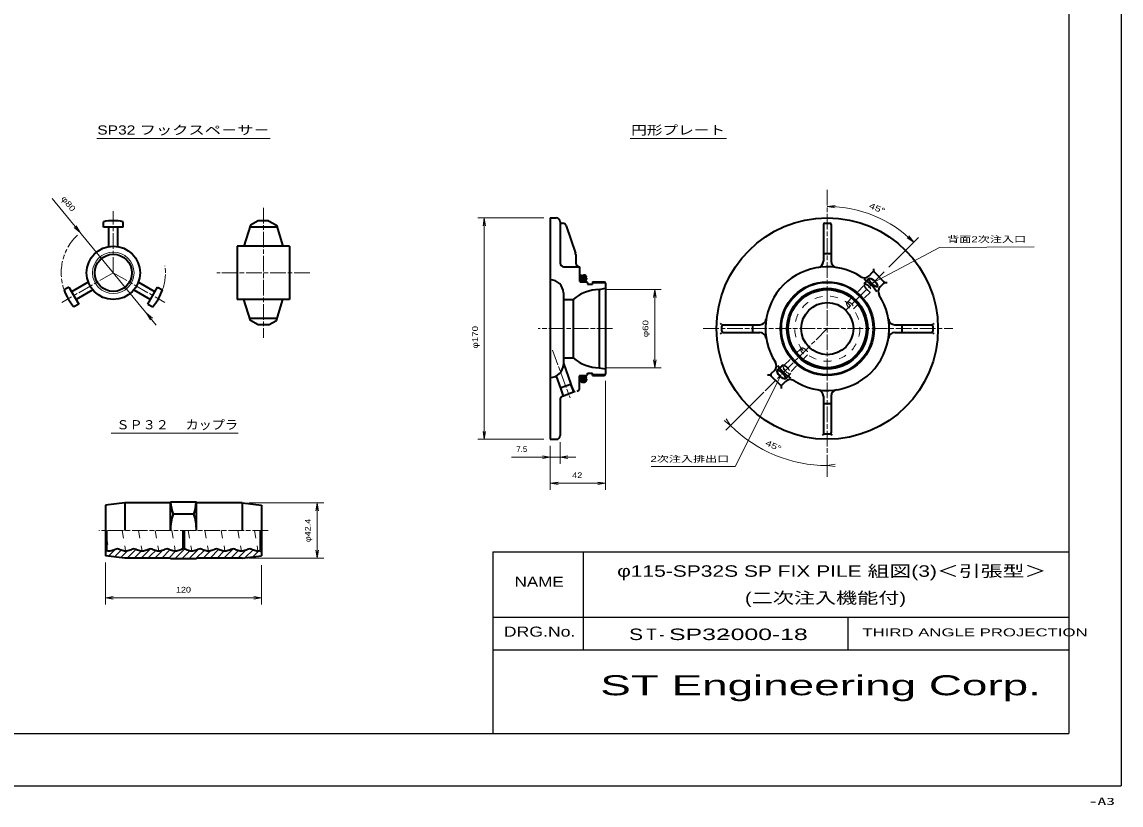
# Model space of a CAD drawing. Units: millimetres at full size, sheet at 1:1. Extents: x 0 to 1680, y -15 to 1188.
# Drawn here: x 836 to 1680, y -15 to 587 of the extents above; entities that cross this region are included whole.
import ezdxf
from ezdxf.enums import TextEntityAlignment as Align

# ---------------------------------------------------------------- set-up
doc = ezdxf.new("R2010")
doc.units = ezdxf.units.MM
for name, pattern in [('CHAIN', [18.5, 12, -1.5, 3.5, -1.5]), ('CHAIN_DOUBLE_DASH', [23.5, 12, -1.5, 3.5, -1.5, 3.5, -1.5]), ('DASHED_SPACED', [12, 6, -6])]:
    doc.linetypes.add(name, pattern=pattern)
for name, color, linetype, lineweight in [('1外形線', 7, 'Continuous', 35), ('2細線', 3, 'Continuous', 20), ('3隠れ線', 2, 'DASHED_SPACED', 13), ('4中心線', 1, 'CHAIN', 15), ('5想像線', 6, 'CHAIN_DOUBLE_DASH', 13), ('6寸法線', 4, 'Continuous', 13), ('7 枠・タイトル', 7, 'Continuous', 25), ('DEFPOINTS_8', 7, 'Continuous', 25)]:
    doc.layers.add(name, color=color, linetype=linetype, lineweight=lineweight)
doc.styles.add('Arial', font='')
doc.styles.add('txt', font='')
doc.styles.add('ＭＳ Ｐゴシック', font='')
doc.styles.get('Arial').set_extended_font_data('Arial')
doc.styles.get('txt').set_extended_font_data('txt')
doc.styles.get('ＭＳ Ｐゴシック').set_extended_font_data('MS PGothic')

# ---------------------------------------------------------------- blocks, each defined once
blk = doc.blocks.new('filled_dot')
at = {"color": 0, "linetype": 'Continuous', "lineweight": -2, "const_width": 1.25}
blk.add_lwpolyline([(-0.625, 0, 1), (0.625, 0, 1)], format="xyb", close=True, dxfattribs=at)
blk = doc.blocks.new('open_arrow')
at = {"color": 0, "linetype": 'Continuous', "lineweight": -2}
blk.add_lwpolyline([(7.5, 1.25), (0, 0), (7.5, -1.25)], dxfattribs=at)

msp = doc.modelspace()

# ---------------------------------------------------------------- hatches: boundary and pattern name
at = {"layer": '1外形線'}
for points in [[(1264.22, 389.897, 1), (1269.92, 389.897, 0.41421), (1267.07, 392.747, 0.41421)], [(1269.92, 312.197, 0.41421), (1267.07, 315.047, 0.41421), (1264.22, 312.197, 1)]]:
    msp.add_hatch(color=256, dxfattribs=at).paths.add_polyline_path(points)

# ---------------------------------------------------------------- linework, layer by layer
for p, q in [((898.611, 428.911), (898.611, 433.202)), ((913.611, 428.911), (913.611, 433.202)), ((1017.378, 433.911), (1011.351, 430.431)), ((1025.324, 433.911), (1017.378, 433.911)), ((1025.324, 433.911), (1031.351, 430.431)), ((1241.72, 436.047), (1246.22, 436.047)), ((1241.72, 436.047), (1241.72, 266.047)), ((1249.22, 433.047), (1249.22, 401.547)), ((1250.22, 432.043), (1251.072, 432.047)), ((1451.439, 431.047), (1451.439, 402.933)), ((1452.439, 432.047), (1456.439, 432.047)), ((1457.439, 431.047), (1457.439, 402.933)), ((913.611, 428.911), (898.611, 428.911)), ((902.611, 414.115), (902.611, 428.911)), ((909.611, 414.115), (909.611, 428.911)), ((1011.351, 430.431), (1006.351, 414.411)), ((1031.826, 428.911), (1010.877, 428.911)), ((1031.351, 430.431), (1036.351, 414.411)), ((1253.912, 430.013), (1261.06, 409.017)), ((1041.351, 414.411), (1001.351, 414.411)), ((1001.351, 414.411), (1001.351, 373.411)), ((1041.351, 414.411), (1041.351, 373.411)), ((1261.22, 408.05), (1261.22, 401.547)), ((1456.817, 408.547), (1452.172, 408.547)), ((1251.72, 398.547), (1264.22, 398.547)), ((1264.22, 398.547), (1264.22, 387.247)), ((1489.907, 397.042), (1489.907, 395.12)), ((1486.495, 391.588), (1489.2, 394.293)), ((1497.686, 387.222), (1490.615, 394.293)), ((872.05, 382.906), (868.334, 380.761)), ((872.05, 382.906), (879.55, 369.916)), ((886.863, 386.84), (874.05, 379.442)), ((890.363, 380.778), (877.55, 373.38)), ((921.858, 380.778), (934.672, 373.38)), ((925.358, 386.84), (938.172, 379.442)), ((932.672, 369.916), (940.172, 382.906)), ((940.172, 382.906), (943.887, 380.761)), ((1264.42, 387.047), (1269.72, 387.047)), ((1270.22, 386.547), (1269.72, 387.047)), ((1270.22, 386.547), (1270.22, 385.297)), ((1270.22, 385.297), (1274.22, 385.297)), ((1274.22, 387.047), (1274.22, 385.297)), ((1274.22, 387.047), (1283.22, 387.047)), ((1279.22, 381.047), (1284.22, 382.047)), ((1279.22, 381.047), (1279.22, 321.047)), ((1284.22, 386.047), (1283.22, 387.047)), ((1284.22, 386.047), (1284.22, 316.047)), ((1494.981, 383.103), (1497.686, 385.808)), ((1498.626, 386.515), (1500.513, 386.515)), ((1041.351, 373.411), (1001.351, 373.411)), ((1011.351, 357.391), (1006.351, 373.411)), ((1031.351, 357.391), (1036.351, 373.411)), ((1251.72, 378.547), (1251.72, 323.547)), ((1251.72, 373.547), (1259.376, 373.547)), ((1259.376, 373.547), (1259.376, 328.547)), ((879.55, 369.916), (875.834, 367.771)), ((932.672, 369.916), (936.387, 367.771)), ((1031.826, 358.911), (1010.877, 358.911)), ((1017.378, 353.911), (1011.351, 357.391)), ((1025.324, 353.911), (1031.351, 357.391)), ((1373.16, 354.326), (1372.541, 354.944)), ((1536.338, 354.946), (1535.684, 354.291)), ((1025.324, 353.911), (1017.378, 353.911)), ((1372.539, 347.147), (1373.194, 347.802)), ((1373.439, 349.047), (1373.439, 353.047)), ((1374.439, 354.047), (1402.552, 354.047)), ((1374.439, 348.047), (1402.552, 348.047)), ((1396.939, 353.425), (1396.939, 348.779)), ((1506.326, 354.047), (1534.439, 354.047)), ((1506.326, 348.047), (1534.439, 348.047)), ((1511.939, 348.668), (1511.939, 353.314)), ((1535.439, 353.047), (1535.439, 349.047)), ((1535.718, 347.768), (1536.336, 347.149)), ((1251.72, 328.547), (1259.376, 328.547)), ((1251.72, 324.415), (1257.593, 308.278)), ((1279.22, 321.047), (1284.22, 320.047)), ((1246.237, 314.625), (1249.605, 305.371)), ((1264.22, 305.647), (1264.22, 314.847)), ((1264.42, 315.047), (1269.72, 315.047)), ((1269.72, 315.047), (1270.22, 315.547)), ((1270.22, 316.797), (1274.22, 316.797)), ((1270.22, 315.547), (1270.22, 316.797)), ((1274.22, 315.047), (1274.22, 316.797)), ((1274.22, 315.047), (1283.22, 315.047)), ((1283.22, 315.047), (1284.22, 316.047)), ((1408.443, 315.578), (1410.365, 315.578)), ((1413.897, 318.99), (1411.192, 316.285)), ((1418.263, 307.8), (1411.192, 314.871)), ((1257.988, 308.422), (1249.21, 305.228)), ((1251.79, 299.244), (1249.756, 305.426)), ((1259.744, 302.464), (1257.442, 308.224)), ((1418.97, 306.859), (1418.97, 304.972)), ((1422.382, 310.505), (1419.677, 307.8)), ((1249.203, 296.18), (1249.203, 269.047)), ((1260.746, 302.828), (1251.177, 298.999)), ((1451.439, 299.16), (1451.439, 271.047)), ((1457.439, 299.16), (1457.439, 271.047)), ((1452.061, 293.547), (1456.706, 293.547)), ((1241.72, 266.047), (1246.203, 266.047)), ((1451.16, 269.768), (1450.541, 269.149)), ((1456.439, 270.047), (1452.439, 270.047)), ((1458.338, 269.147), (1457.684, 269.802)), ((915, 217.187), (900, 215.487)), ((900, 215.487), (900, 176.487)), ((950, 217.187), (915, 217.187)), ((915, 217.187), (915, 195.987)), ((970, 217.687), (950, 217.687)), ((950, 195.987), (950, 217.687)), ((950, 195.987), (950, 217.687)), ((970, 195.987), (970, 217.687)), ((970, 195.987), (970, 217.687)), ((1005, 217.187), (970, 217.187)), ((1005, 217.187), (1020, 215.487)), ((1005, 217.187), (1005, 195.987)), ((1020, 215.487), (1020, 176.487)), ((968, 208.515), (952, 208.515)), ((968, 208.515), (952, 208.515)), ((901, 195.987), (901, 180.307)), ((959.5, 195.987), (959.5, 181.781)), ((960.5, 195.987), (960.5, 181.79)), ((1019, 195.987), (1019, 180.307)), ((901, 180.307), (900, 179.307)), ((904.649, 180.592), (907.342, 181.495)), ((911.158, 181.495), (913.851, 180.592)), ((917.349, 180.592), (920.042, 181.495)), ((923.858, 181.495), (926.551, 180.592)), ((930.049, 180.592), (932.742, 181.495)), ((936.558, 181.495), (939.251, 180.592)), ((942.749, 180.592), (945.442, 181.495)), ((949.258, 181.495), (951.951, 180.592)), ((955.449, 180.592), (958.142, 181.495)), ((960.5, 182.987), (959.5, 182.987)), ((961.958, 181.495), (964.651, 180.592)), ((968.149, 180.592), (970.842, 181.495)), ((974.658, 181.495), (977.351, 180.592)), ((980.849, 180.592), (983.542, 181.495)), ((987.358, 181.495), (990.051, 180.592)), ((993.549, 180.592), (996.242, 181.495)), ((1000.058, 181.495), (1002.751, 180.592)), ((1006.249, 180.592), (1008.942, 181.495)), ((1012.758, 181.495), (1015.451, 180.592)), ((1019, 180.307), (1020, 179.307)), ((915, 174.787), (900, 176.487)), ((950, 174.787), (915, 174.787)), ((950, 174.787), (950, 174.287)), ((970, 174.287), (950, 174.287)), ((1005, 174.787), (970, 174.787)), ((970, 174.787), (970, 174.287)), ((1005, 174.787), (1020, 176.487))]:
    msp.add_line(p, q, dxfattribs=at)
for centre, radius in [((1454.439, 351.047), 85), ((906.111, 393.911), 20.505), ((906.111, 393.911), 14.27), ((1454.439, 351.047), 36), ((1454.439, 351.047), 31), ((1454.439, 351.047), 30), ((1454.439, 351.047), 20)]:
    msp.add_circle(centre, radius, dxfattribs=at)
for centre, radius, start, end in [((906.111, 393.911), 40, 79.19308, 100.80692), ((1246.22, 433.047), 3, 0, 90), ((1250.22, 433.043), 1, 180, 270.48981), ((1251.072, 429.047), 3, 18.79989, 90.48981), ((1452.439, 431.047), 1, 90, 180), ((1456.439, 431.047), 1, 0, 90), ((1258.22, 408.05), 3, 0, 18.79989), ((1252.22, 401.547), 3, 180, 270), ((1264.22, 401.547), 3, 180, 270), ((1454.439, 351.047), 47.5, 57.09445, 212.90555), ((1446.439, 402.933), 5, 279.11496, 0), ((1462.439, 402.933), 5, 180, 260.88504), ((1241.72, 378.547), 10, 0, 90), ((1482.96, 395.124), 5, 237.09445, 315), ((1454.439, 351.047), 47.5, 36.56468, 53.26163), ((1489.907, 393.586), 1, 45, 135), ((906.111, 393.911), 40, 199.19308, 220.80692), ((906.111, 393.911), 40, 319.19308, 340.80692), ((1279.22, 351.047), 30, 90, 131.40962), ((1498.516, 379.568), 5, 135, 212.90555), ((1496.979, 386.515), 1, 315, 45), ((1454.439, 351.047), 47.5, 237.09445, 32.90555), ((1402.552, 359.047), 5, 270, 350.88504), ((1506.326, 359.047), 5, 189.11496, 270), ((1374.439, 353.047), 1, 90, 180), ((1374.439, 349.047), 1, 180, 270), ((1402.552, 343.047), 5, 9.11496, 90), ((1506.326, 343.047), 5, 90, 170.88504), ((1534.439, 353.047), 1, 0, 90), ((1534.439, 349.047), 1, 270, 0), ((1241.72, 323.547), 10, 270, 0), ((1279.22, 351.047), 30, 228.59038, 270), ((1410.362, 322.526), 5, 315, 32.90555), ((1454.439, 351.047), 47.5, 216.73837, 233.43532), ((1264.42, 314.847), 0.2, 90, 180), ((1411.899, 315.578), 1, 135, 225), ((1261.22, 305.647), 3, 290, 0), ((1418.97, 308.507), 1, 225, 315), ((1425.918, 306.969), 5, 57.09445, 135), ((1446.439, 299.16), 5, 0, 80.88504), ((1462.439, 299.16), 5, 99.11496, 180), ((1252.203, 296.18), 3, 110, 180), ((1452.439, 271.047), 1, 180, 270), ((1456.439, 271.047), 1, 270, 0), ((1246.203, 269.047), 3, 270, 0), ((990.241, 221.044), 40.241, 184.78533, 198.13988), ((929.759, 221.044), 40.241, 341.86012, 355.21467), ((990.241, 195.987), 40.241, 161.86012, 180), ((929.759, 195.987), 40.241, 0, 18.13988), ((902.9, 185.807), 5.5, 249.79045, 288.53784), ((909.25, 175.807), 6, 71.46216, 108.53784), ((915.6, 185.807), 5.5, 251.46216, 288.53784), ((921.95, 175.807), 6, 71.46216, 108.53784), ((928.3, 185.807), 5.5, 251.46216, 288.53784), ((934.65, 175.807), 6, 71.46216, 108.53784), ((941, 185.807), 5.5, 251.46216, 288.53784), ((947.35, 175.807), 6, 71.46216, 108.53784), ((953.7, 185.807), 5.5, 251.46216, 288.53784), ((960.05, 175.807), 6, 95.2595, 108.53784), ((960.05, 175.807), 6, 71.46216, 85.69878), ((966.4, 185.807), 5.5, 251.46216, 288.53784), ((972.75, 175.807), 6, 71.46216, 108.53784), ((979.1, 185.807), 5.5, 251.46216, 288.53784), ((985.45, 175.807), 6, 71.46216, 108.53784), ((991.8, 185.807), 5.5, 251.46216, 288.53784), ((998.15, 175.807), 6, 71.46216, 108.53784), ((1004.5, 185.807), 5.5, 251.46216, 288.53784), ((1010.85, 175.807), 6, 71.46216, 108.53784), ((1017.2, 185.807), 5.5, 251.46216, 289.10332)]:
    msp.add_arc(centre, radius, start, end, dxfattribs=at)
for centre in [(1489.828, 386.436), (1419.05, 315.657)]:
    msp.add_ellipse(centre, major_axis=(-3.029, 3.029), ratio=0.34202, dxfattribs=at)
at = {"layer": '2細線'}
for p, q in [((1274.22, 386.047), (1284.22, 386.047)), ((1274.22, 316.047), (1284.22, 316.047)), ((1251.25, 299.028), (1249.21, 305.228)), ((1260.29, 302.662), (1257.988, 308.422)), ((900, 179.179), (901.351, 180.529)), ((902.345, 176.221), (907.737, 181.613)), ((907.109, 175.681), (912.48, 181.052)), ((911.872, 175.141), (917.31, 180.579)), ((917.236, 175.202), (923.608, 181.573)), ((922.124, 174.787), (927.679, 180.342)), ((927.428, 174.787), (933.908, 181.267)), ((933.908, 181.267), (934.444, 181.803)), ((934.925, 176.981), (938.716, 180.771)), ((938.034, 174.787), (944.39, 181.142)), ((943.338, 174.787), (949.848, 181.297)), ((948.641, 174.787), (954.182, 180.328)), ((953.944, 174.787), (960.903, 181.746)), ((959.247, 174.787), (964.959, 180.499)), ((964.551, 174.787), (971.422, 181.658)), ((969.854, 174.787), (976.084, 181.017)), ((975.157, 174.787), (981.02, 180.649)), ((980.461, 174.787), (987.215, 181.541)), ((985.764, 174.787), (991.306, 180.329)), ((991.067, 174.787), (998.087, 181.806)), ((996.371, 174.787), (1002.32, 180.736)), ((1001.674, 174.787), (1008.1, 181.213)), ((1007.23, 175.039), (1013.453, 181.262)), ((1013.211, 175.717), (1017.837, 180.344)), ((916.821, 174.787), (917.236, 175.202)), ((932.731, 174.787), (934.925, 176.981)), ((1019.192, 176.395), (1020, 177.203))]:
    msp.add_line(p, q, dxfattribs=at)
for centre, radius in [((906.111, 393.911), 15.92), ((1454.439, 351.047), 35)]:
    msp.add_circle(centre, radius, dxfattribs=at)
for centre in [(1489.828, 386.436), (1419.05, 315.657)]:
    msp.add_ellipse(centre, major_axis=(-3.439, 3.439), ratio=0.34202, dxfattribs=at)
at = {"layer": '3隠れ線'}
for p, q in [((1482.406, 385.618), (1486.389, 389.875)), ((1482.817, 385.208), (1486.799, 389.464)), ((1469.57, 371.127), (1483.233, 384.791)), ((1474.519, 366.177), (1488.183, 379.841)), ((1434.34, 335.898), (1420.695, 322.252)), ((1439.29, 330.948), (1425.644, 317.302)), ((1419.867, 323.08), (1415.61, 319.097)), ((1420.278, 322.669), (1416.021, 318.686)), ((1426.061, 316.886), (1422.078, 312.629)), ((1426.472, 316.475), (1422.489, 312.218)), ((912.868, 195.987), (915.6, 180.307)), ((925.568, 195.987), (928.3, 180.307)), ((938.268, 195.987), (941, 180.307)), ((950.968, 195.987), (953.7, 180.307)), ((963.668, 195.987), (966.4, 180.307)), ((976.368, 195.987), (979.1, 180.307)), ((989.068, 195.987), (991.8, 180.307)), ((1001.768, 195.987), (1004.5, 180.307)), ((1014.468, 195.987), (1017.2, 180.307)), ((901, 191.213), (902.9, 180.307))]:
    msp.add_line(p, q, dxfattribs=at)
for radius in [30.428, 25]:
    msp.add_circle((1454.439, 351.047), radius, dxfattribs=at)
for centre, major_axis, ratio in [((1485.708, 382.316), (-3.302, 3.302), 0.34202), ((1485.708, 382.316), (-2.892, 2.892), 0.34202), ((1485.708, 382.316), (-2.475, 2.475), 0.34202), ((1472.044, 368.652), (-2.475, 2.475), 0.507713), ((1436.815, 333.423), (-2.475, 2.475), 0.51516), ((1423.169, 319.777), (-3.302, 3.302), 0.34202), ((1423.169, 319.777), (-2.475, 2.475), 0.34202)]:
    msp.add_ellipse(centre, major_axis=major_axis, ratio=ratio, dxfattribs=at)
at = {"layer": '4中心線'}
for p, q in [((1454.439, 457.62), (1454.439, 237.161)), ((906.111, 393.911), (906.111, 441.397)), ((1021.351, 443.911), (1021.351, 343.911)), ((906.111, 393.911), (866.511, 371.048)), ((906.111, 393.911), (945.71, 371.048)), ((1057.082, 393.911), (985.62, 393.911)), ((1498.142, 394.75), (1468.063, 364.671)), ((1289.55, 351.047), (1232.497, 351.047)), ((1359.074, 351.047), (1550.905, 351.047)), ((1454.439, 351.047), (1376.71, 273.318)), ((1243.496, 334.582), (1256.847, 297.901)), ((1025, 195.987), (895, 195.987))]:
    msp.add_line(p, q, dxfattribs=at)
at = {"layer": '5想像線'}
for centre in [(1267.07, 389.897), (1267.07, 312.197)]:
    msp.add_circle(centre, 2.85, dxfattribs=at)
for start, end in [(133.45183, 199.19308), (340.80692, 7.65944)]:
    msp.add_arc((906.111, 393.911), 40, start, end, dxfattribs=at)
at = {"layer": '6寸法線'}
for p, q in [((893.509, 497.131), (1026.491, 497.131)), ((1302.934, 497.131), (1377.066, 497.131)), ((939.138, 353.747), (859.253, 450.895)), ((1236.64, 436.047), (1185.969, 436.047)), ((1191.049, 436.047), (1191.049, 266.047)), ((1501.734, 398.342), (1524.396, 421.003)), ((1284.3, 381.047), (1326.965, 381.047)), ((1321.885, 381.047), (1321.885, 321.047)), ((1284.3, 321.047), (1326.965, 321.047)), ((1284.22, 310.967), (1284.22, 227.164)), ((1405.224, 301.831), (1376.5, 273.108)), ((904.582, 270.718), (1001.891, 270.718)), ((1236.64, 266.047), (1185.969, 266.047)), ((1249.203, 263.967), (1249.203, 247.256)), ((1241.72, 260.967), (1241.72, 247.256)), ((1241.72, 260.967), (1241.72, 227.164)), ((1211.876, 252.336), (1261.203, 252.336)), ((1454.439, 249.864), (1454.439, 240.825)), ((1241.72, 232.244), (1284.22, 232.244)), ((1010.08, 217.187), (1067.67, 217.187)), ((1062.59, 174.787), (1062.59, 217.187)), ((900, 171.407), (900, 139.245)), ((1010.08, 174.787), (1067.67, 174.787)), ((1020, 169.407), (1020, 139.245)), ((900, 144.325), (1020, 144.325))]:
    msp.add_line(p, q, dxfattribs=at)
for points in [[(1489.855, 386.463), (1540.714, 413.31), (1613.41, 413.853)], [(1419.05, 315.657), (1383.765, 245.129), (1380.765, 245.129), (1319.129, 245.129)]]:
    msp.add_lwpolyline(points, dxfattribs=at)
for radius, start, end in [(93.854, 45, 90), (105.142, 225, 270)]:
    msp.add_arc((1454.439, 351.047), radius, start, end, dxfattribs=at)
at = {"layer": '7 枠・タイトル'}
for p, q in [((1640, 1148), (1640, 40)), ((1197.682, 179.696), (1197.682, 40)), ((1197.682, 179.696), (1640, 179.696)), ((1267.053, 179.696), (1267.053, 104.244)), ((1197.682, 129.394), (1640, 129.394)), ((1470.131, 129.394), (1470.131, 104.244)), ((1197.682, 104.244), (1640, 104.244)), ((40, 40), (1640, 40))]:
    msp.add_line(p, q, dxfattribs=at)
at = {"layer": 'DEFPOINTS_8'}
for p in [(1680, 1188), (0, 0)]:
    msp.add_line(p, (1680, 0), dxfattribs=at)

# ---------------------------------------------------------------- block references
at = {"layer": '6寸法線'}
for name, p, xscale, yscale, rotation in [('open_arrow', (1454.439, 444.9), 0.8, 0.8, 358.2), ('open_arrow', (1191.049, 436.047), 0.8, 0.8, 270), ('open_arrow', (880.705, 424.807), 0.8, 0.8, 129.4), ('open_arrow', (1520.803, 417.411), 0.8, 0.8, 136.8), ('open_arrow', (1321.885, 381.047), 0.8, 0.8, 270), ('filled_dot', (1489.855, 386.463), 0.6, 0.6, 27.8), ('open_arrow', (931.517, 363.015), 0.8, 0.8, 309.4), ('open_arrow', (1321.885, 321.047), 0.8, 0.8, 90), ('filled_dot', (1419.05, 315.657), 0.3, 0.3, 243.4), ('open_arrow', (1380.092, 276.7), 0.8, 0.8, 133.4), ('open_arrow', (1191.049, 266.047), 0.8, 0.8, 90), ('open_arrow', (1241.72, 252.336), 0.8, 0.8, 180), ('open_arrow', (1454.439, 245.905), 0.8, 0.8, 1.6), ('open_arrow', (1284.22, 232.244), 0.8, 0.8, 180), ('open_arrow', (1062.59, 217.187), 0.8, 0.8, 270), ('open_arrow', (1062.59, 174.787), 0.8, 0.8, 90), ('open_arrow', (1020, 144.325), 0.8, 0.8, 180)]:
    msp.add_blockref(name, p, dxfattribs=dict(at, xscale=xscale, yscale=yscale, rotation=rotation))
at = {"layer": '6寸法線', "xscale": 0.8, "yscale": 0.8}
for p in [(1249.203, 252.336), (1241.72, 232.244), (900, 144.325)]:
    msp.add_blockref('open_arrow', p, dxfattribs=at)

# ---------------------------------------------------------------- texts
at = {"layer": '6寸法線', "style": 'ＭＳ Ｐゴシック'}
for s, height, width, p in [('SP32 フックスペ－サ－', 7.038, 1.3, (960, 503.622)), ('7.5', 4.399, 1.05, (1219.815, 258.536)), ('42', 4.399, 1.2, (1262.378, 238.444)), ('120', 4.399, 1.2, (960, 150.525))]:
    msp.add_text(s, height=height, dxfattribs=dict(at, width=width)).set_placement(p, align=Align.MIDDLE_CENTER)
for s, height, width, p in [('円形プレート', 7.038, 1.25, (1375.861, 503.54)), ('背面2次注入口', 4.692, 1.45, (1607.093, 419.671)), ('ＳＰ３２\u3000 カップラ', 7.038, 1.05, (1001.891, 277.237)), ('2次注入排出口', 4.692, 1.45, (1379.165, 250.947))]:
    msp.add_text(s, height=height, dxfattribs=dict(at, width=width)).set_placement(p, align=Align.MIDDLE_RIGHT)
for s, rotation, width, p in [('φ80', 309.431, 1.3, (871.655, 446.997)), ('45°', 337.5, 1.45, (1492.728, 443.484)), ('φ60', 90, 1.3, (1314.781, 351.047)), ('φ170', 90, 1.3, (1183.946, 344.414)), ('45°', 335.334, 1.45, (1413.148, 261.132)), ('φ42.4', 90, 1.2, (1055.486, 196.038))]:
    msp.add_text(s, height=4.399, rotation=rotation, dxfattribs=dict(at, width=width)).set_placement(p, align=Align.MIDDLE_CENTER)
at = {"layer": '7 枠・タイトル'}
for s, style, width, p in [('φ115-SP32S SP FIX PILE 組図(3)＜引張型＞', 'ＭＳ Ｐゴシック', 1.4, (1293.08, 157.828)), ('(二次注入機能付)', 'ＭＳ Ｐゴシック', 1.35, (1391.181, 137.219)), ('S', 'Arial', 1.3, (1302.233, 109.223)), ('SP32', 'Arial', 1.55, (1332.915, 109.223)), ('-000-18', 'ＭＳ Ｐゴシック', 1.65, (1373.924, 109.223))]:
    msp.add_text(s, height=8.798, dxfattribs=dict(at, style=style, width=width)).set_placement(p, align=Align.BOTTOM_LEFT)
at = {"layer": '7 枠・タイトル', "style": 'ＭＳ Ｐゴシック'}
for s, height, width, p in [('NAME', 7.683, 1.3, (1214.305, 160.45)), ('DRG.No.', 7.683, 1.35, (1205.966, 122.182)), ('THIRD ANGLE PROJECTION', 6.146, 1.6, (1481.382, 120.841)), ('ST Engineering Corp.', 15.37, 1.75, (1280.076, 84.825))]:
    msp.add_text(s, height=height, dxfattribs=dict(at, width=width)).set_placement(p, align=Align.TOP_LEFT)
msp.add_text('Ｔ-', height=8.798, dxfattribs=at).set_placement((1313.415, 109.223), align=Align.BOTTOM_LEFT)
at = {"layer": 'DEFPOINTS_8', "style": 'txt', "width": 1.8}
msp.add_text('-A3', height=5.499, dxfattribs=at).set_placement((1655.193, -16.402), align=Align.BOTTOM_LEFT)

doc.saveas('drawing.dxf')
